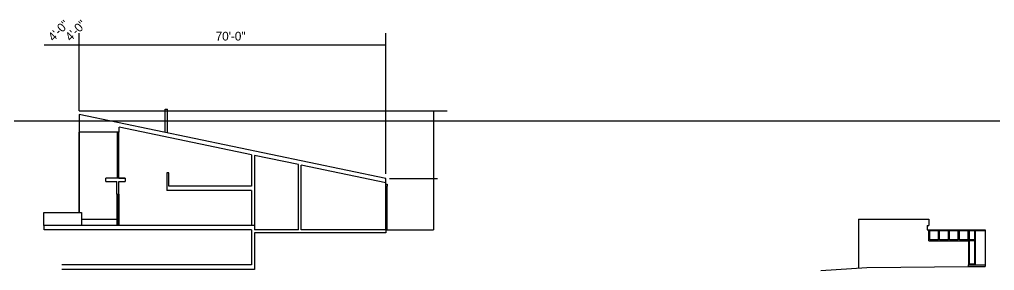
# Model space of a CAD drawing. Header units: inches. Extents: x -18171 to 1840, y 590 to 7454.
# Drawn here: x -8544 to -5873, y 3670 to 4357 of the extents above; entities that cross this region are included whole.
import ezdxf

# ---------------------------------------------------------------- set-up
doc = ezdxf.new("R2010")
doc.units = ezdxf.units.IN
doc.header["$LTSCALE"] = 0.5
doc.header["$MEASUREMENT"] = 0
for name, color, linetype in [('A-Elev-North', 7, 'Continuous'), ('A-Elev-South', 7, 'Continuous'), ('A-walls', 7, 'Continuous'), ('construction', 160, 'Continuous')]:
    doc.layers.add(name, color=color, linetype=linetype)

msp = doc.modelspace()

# ---------------------------------------------------------------- linework, layer by layer
at = {"layer": 'A-Elev-North', "color": 252}
for p, q in [((-6053, 3751.3), (-6053, 3781.3)), ((-6050, 3754.3), (-6050, 3778.3)), ((-6026, 3754.3), (-6026, 3778.3)), ((-6023, 3754.3), (-6023, 3778.3)), ((-5999, 3754.3), (-5999, 3778.3)), ((-5996, 3754.3), (-5996, 3778.3)), ((-5972, 3754.3), (-5972, 3778.3)), ((-5969, 3754.3, -5147.6), (-5969, 3778.3, -5147.6)), ((-5945, 3754.3, -10295.1), (-5945, 3778.3, -10295.1)), ((-5943.2, 3685.3, -5147.6), (-5943.2, 3781.3, -5147.6)), ((-5942, 3754.3, -5147.6), (-5942, 3778.3, -5147.6)), ((-5940.9, 3754.3, -5147.6), (-5940.9, 3778.3, -5147.6)), ((-5926.7, 3754.3, -5147.6), (-5926.7, 3778.3, -5147.6)), ((-5925, 3685.3, -5147.6), (-5925, 3778.3, -5147.6)), ((-5942, 3688.3, -5147.6), (-5942, 3751.3, -5147.6)), ((-5940.9, 3688.3, -5147.6), (-5940.9, 3751.3, -5147.6)), ((-5926.7, 3688.3, -5147.6), (-5926.7, 3751.3, -5147.6))]:
    msp.add_line(p, q, dxfattribs=at)
at = {"layer": 'A-Elev-South', "color": 7}
for p, q in [((-8144.2, 4048.6), (-8144.2, 4112.1)), ((-8144.2, 4112.1), (-8138.2, 4112.1)), ((-8138.2, 4047.3), (-8138.2, 4112.1)), ((-8274.3, 4045.5), (-8274.3, 3925.5)), ((-8476.8, 3829.3, -5147.6), (-8403.8, 3829.3, -5147.6)), ((-8476.8, 3793.3, -5147.6), (-8476.8, 3829.3, -5147.6)), ((-8475.8, 3781.3), (-8475.8, 3793.3, -5147.6)), ((-8427.8, 3781.3, -3431.7), (-8475.8, 3781.3)), ((-6057.3, 3781.3), (-5897.8, 3781.3, -9678))]:
    msp.add_line(p, q, dxfattribs=at)
at = {"layer": 'A-Elev-South'}
for p, q in [((-8270.3, 4048.5), (-8270.3, 4062.5)), ((-8278.3, 4048.5), (-8379.8, 4048.5, -5147.6)), ((-8270.3, 4048.5), (-8278.3, 4048.5)), ((-8275.8, 4048.5), (-8275.8, 4045.5)), ((-8272.8, 4045.5), (-8275.8, 4045.5)), ((-8272.8, 4048.5), (-8272.8, 4045.5)), ((-8134.8, 3937.3), (-8139.8, 3937.3)), ((-8254.3, 3922.5), (-8306.8, 3922.5, -1862)), ((-8271.8, 3922.5), (-8276.8, 3922.5)), ((-8276.8, 3879.3), (-8276.8, 3913.3)), ((-8272.8, 3925.5), (-8275.8, 3925.5)), ((-8275.8, 3925.5), (-8275.8, 3922.5)), ((-8272.8, 3925.5), (-8272.8, 3922.5)), ((-8271.8, 3922.5), (-8254.3, 3922.5)), ((-8271.8, 3879.3), (-8271.8, 3913.3)), ((-8254.3, 3922.5), (-8254.3, 3913.3)), ((-7907.8, 3901.3), (-8134.8, 3901.3)), ((-7539.8, 3786.3), (-7539.8, 3922.2)), ((-7907.8, 3889.3), (-8139.8, 3889.3)), ((-7539.8, 3781.3), (-7539.8, 3894.3)), ((-7899.8, 3793.3), (-8475.8, 3793.3)), ((-6244.8, 3810.3, -5147.6), (-6244.8, 3676.9, -5147.6)), ((-7907.8, 3781.3), (-8427.8, 3781.3)), ((-7779.8, 3781.3), (-7899.8, 3781.3)), ((-7539.8, 3773.3), (-7899.8, 3773.3)), ((-7537.8, 3781.3, -5147.6), (-7771.8, 3781.3, -5147.6)), ((-7539.8, 3781.3), (-7539.8, 3773.3)), ((-5897.8, 3781.3, -9678), (-5897.8, 3680.8, -9678)), ((-5942, 3688.3, -5147.6), (-5926.7, 3688.3, -5147.6)), ((-7907.8, 3685.3, -5147.6), (-8427.8, 3685.3, -5147.6)), ((-7899.8, 3673.3, -5147.6), (-8427.8, 3673.3, -5147.6)), ((-6348.8, 3670.3, -10295.1), (-6222.8, 3678.3)), ((-6222.8, 3678.3), (-5944.2, 3680.8, -6608.7))]:
    msp.add_line(p, q, dxfattribs=at)
at = {"layer": 'A-Elev-South', "color": 253}
for p, q in [((-8379.8, 3829.3, -5147.6), (-8379.8, 4048.5, -5147.6)), ((-8275.8, 4045.5), (-8275.8, 3925.5)), ((-8272.8, 4045.5), (-8272.8, 3925.5)), ((-8276.8, 3879.3), (-8276.8, 3793.3)), ((-8271.8, 3879.3), (-8271.8, 3793.3)), ((-8476.8, 3829.3, -5147.6), (-8373.8, 3829.3, -5147.6)), ((-8373.8, 3829.3, -5147.6), (-8373.8, 3793.3, -5147.6)), ((-8373.8, 3810.3, -4847.7), (-8276.8, 3810.3, 0)), ((-6244.8, 3810.3, -10295.1), (-6053, 3810.3, -10295.1)), ((-6057.3, 3793.3), (-6053, 3793.3, -260.4)), ((-6053, 3751.3), (-5943.2, 3751.3, -7015.4)), ((-5944.2, 3685.3, 2968.9), (-5897.8, 3685.3, 9092.1))]:
    msp.add_line(p, q, dxfattribs=at)
at = {"layer": 'A-Elev-South', "color": 252}
for p, q in [((-7539.8, 3906.3), (-7536.8, 3906.3)), ((-7539.8, 3901.3), (-7536.8, 3901.3)), ((-7537.8, 3901.3), (-7537.8, 3781.3, -5147.6)), ((-7536.8, 3906.3), (-7536.8, 3901.3)), ((-6026, 3778.3), (-6050, 3778.3)), ((-5999, 3778.3), (-6023, 3778.3)), ((-5972, 3778.3), (-5996, 3778.3)), ((-5945, 3778.3, -5147.6), (-5969, 3778.3, -5147.6)), ((-5897.8, 3778.3, -5147.6), (-5942, 3778.3, -5147.6)), ((-6026, 3754.3), (-6050, 3754.3)), ((-5999, 3754.3), (-6023, 3754.3)), ((-5972, 3754.3), (-5996, 3754.3)), ((-5945, 3754.3, -5147.6), (-5969, 3754.3, -5147.6)), ((-5926.7, 3754.3, -5147.6), (-5942, 3754.3, -5147.6)), ((-5926.7, 3751.3, -5147.6), (-5942, 3751.3, -5147.6))]:
    msp.add_line(p, q, dxfattribs=at)
at = {"layer": 'A-Elev-South', "color": 251}
for p, q in [((-6057.3, 3793.3), (-6057.3, 3781.3)), ((-6053, 3810.3, -10295.1), (-6053, 3793.3, -10295.1)), ((-5944.2, 3680.8, -6608.7), (-5944.2, 3685.3, -5147.6)), ((-5944.2, 3680.8, -6608.7), (-5897.8, 3680.8, -5147.6))]:
    msp.add_line(p, q, dxfattribs=at)
at = {"layer": 'A-walls'}
for p, q in [((-7539.8, 3922.2), (-8379.8, 4097.4)), ((-8379.8, 4097.4, -5147.6), (-8379.8, 3829.3, -5147.6)), ((-7907.8, 3986.9), (-8270.3, 4062.5)), ((-7907.8, 3986.9), (-7907.8, 3901.3)), ((-7899.8, 3985.3), (-7899.8, 3781.3)), ((-7779.8, 3960.2), (-7899.8, 3985.3)), ((-7779.8, 3781.3, -5147.6), (-7779.8, 3960.2, -5147.6)), ((-7539.8, 3910.2), (-7771.8, 3958.6)), ((-7771.8, 3781.3, -5147.6), (-7771.8, 3958.6, -5147.6)), ((-8139.8, 3937.3), (-8139.8, 3889.3)), ((-8134.8, 3901.3, 5147.6), (-8134.8, 3937.3, 5147.6)), ((-8271.8, 3922.5), (-8306.8, 3922.5, -1617)), ((-8306.8, 3913.3, -2748.7), (-8306.8, 3922.5, -2748.7)), ((-8306.8, 3913.3, -1499.3), (-8276.8, 3913.3)), ((-8271.8, 3913.3), (-8254.3, 3913.3)), ((-8276.8, 3879.3), (-8271.8, 3879.3)), ((-8274.3, 3795.3), (-8274.3, 3879.3)), ((-7907.8, 3889.3), (-7907.8, 3793.3)), ((-8276.8, 3795.3), (-8276.8, 3793.3)), ((-8271.8, 3795.3), (-8276.8, 3795.3)), ((-7907.8, 3781.3), (-7907.8, 3685.3)), ((-7899.8, 3773.3), (-7899.8, 3673.3))]:
    msp.add_line(p, q, dxfattribs=at)
at = {"layer": 'construction'}
for p, q in [((-8379.8, 4107.4, -4869.3), (-8379.8, 4319.8, -4869.3)), ((-7539.8, 3934.9), (-7539.8, 4319.8)), ((-7539.8, 4287.2, -5682.8), (-8475.8, 4287.2, -11108.6)), ((-8379.8, 4107.4, -38092), (-7372.4, 4107.4, -38092)), ((-7409.8, 4107.4, 16.2), (-7409.8, 3781.3, -5147.6)), ((-4789.7, 4078.6, 1302200.5), (-12035.8, 4078.6, 1302200.5)), ((-7530.3, 3922.2), (-7398.6, 3922.2)), ((-7537.8, 3781.3, -5147.6), (-7409.8, 3781.3, -5147.6))]:
    msp.add_line(p, q, dxfattribs=at)

# ---------------------------------------------------------------- texts
for p in [(-8451.2, 4295.8, -5147.6), (-8404, 4295.8, -5147.6)]:
    msp.add_text('4\'-0"', height=24, rotation=45, dxfattribs=at).set_placement(p)
msp.add_text('70\'-0"', height=24, dxfattribs=at).set_placement((-8006.3, 4299.5, -5147.6))

doc.saveas('drawing.dxf')
